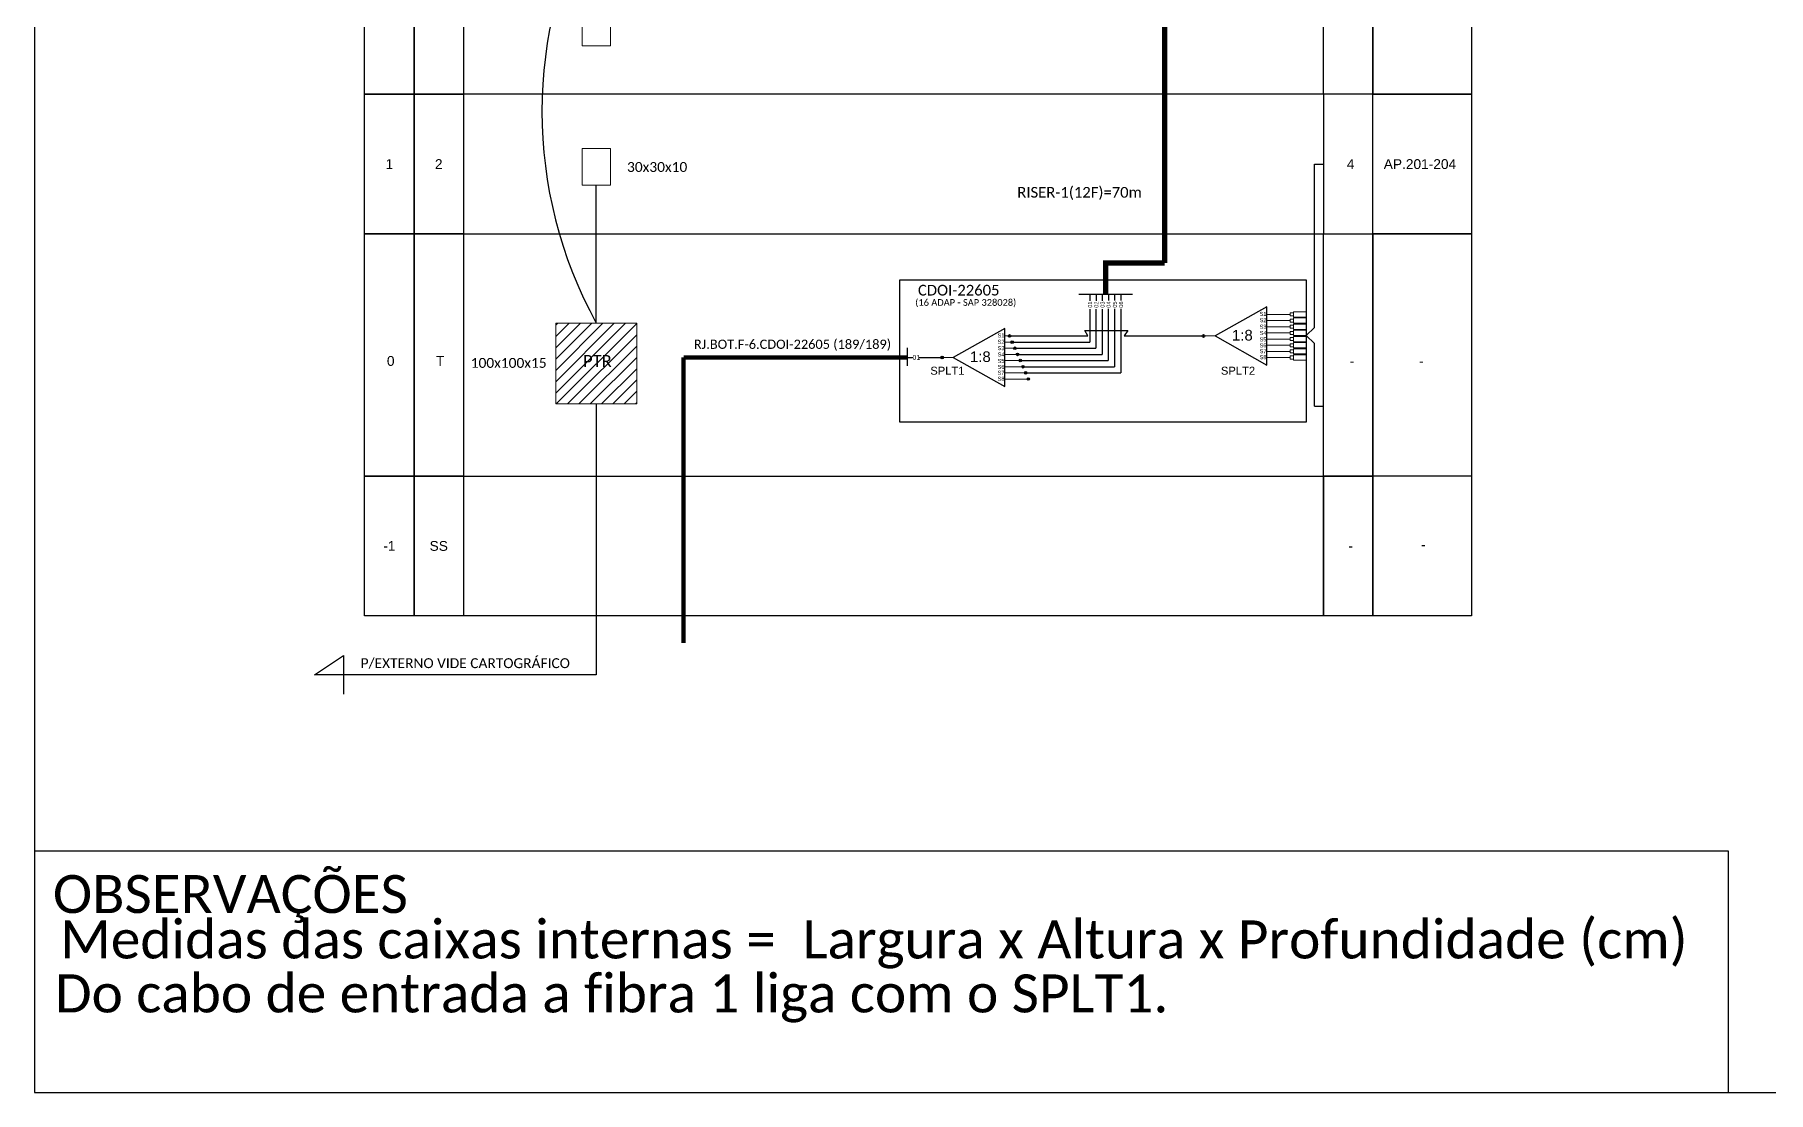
# Model space of a CAD drawing. Extents: x 41676 to 42514, y 3191 to 3785.
# Drawn here: x 41675.7 to 42000.6, y 3191 to 3389.3 of the extents above; entities that cross this region are included whole.
import ezdxf
from ezdxf.enums import TextEntityAlignment as Align

# ---------------------------------------------------------------- set-up
doc = ezdxf.new("R2010")
doc.units = ezdxf.units.DM
doc.header["$MEASUREMENT"] = 0
doc.layers.add('CAP a instalar', color=1, linetype='Continuous')
doc.layers.add('ml', color=1, linetype='Continuous')
doc.styles.add('ARIAL', font='arial.ttf')
doc.styles.add('MtXpl_Calibri', font='calibri.ttf')
doc.styles.add('WMF-Calibri0', font='calibri.ttf')

# ---------------------------------------------------------------- blocks, each defined once
blk = doc.blocks.new('SPLT_1-8_DIV_DIR')
h = blk.add_hatch(color=3)
h.dxf.hatch_style = 1
edge = h.paths.add_edge_path()
edge.add_arc((12.77, 4.04), 0.242, 0, 360)
h = blk.add_hatch(color=3)
h.dxf.hatch_style = 1
edge = h.paths.add_edge_path()
edge.add_arc((13.27, 2.88), 0.242, 0, 360)
h = blk.add_hatch(color=3)
h.dxf.hatch_style = 1
edge = h.paths.add_edge_path()
edge.add_arc((13.77, 1.73), 0.242, 0, 360)
h = blk.add_hatch(color=3)
h.dxf.hatch_style = 1
edge = h.paths.add_edge_path()
edge.add_arc((14.27, 0.58), 0.242, 0, 360)
h = blk.add_hatch(color=3)
h.dxf.hatch_style = 1
edge = h.paths.add_edge_path()
edge.add_arc((14.77, -0.58), 0.242, 0, 360)
h = blk.add_hatch(color=3)
h.dxf.hatch_style = 1
edge = h.paths.add_edge_path()
edge.add_arc((15.27, -1.73), 0.242, 0, 360)
h = blk.add_hatch(color=3)
h.dxf.hatch_style = 1
edge = h.paths.add_edge_path()
edge.add_arc((15.77, -2.88), 0.242, 0, 360)
h = blk.add_hatch(color=3)
h.dxf.hatch_style = 1
edge = h.paths.add_edge_path()
edge.add_arc((16.27, -4.04), 0.242, 0, 360)
at = {"color": 1}
blk.add_lwpolyline([(11.89, 5.45), (2.22, 0), (11.89, -5.45), (11.89, 5.45)], dxfattribs=at)
at = {"color": 7, "lineweight": 0}
for points in [[(12.77, 4.04), (11.89, 4.04)], [(11.89, 2.88), (13.27, 2.88)], [(11.89, 1.73), (13.77, 1.73)], [(11.89, 0.58), (14.27, 0.58)], [(11.89, -0.58), (14.77, -0.58)], [(11.89, -1.73), (15.27, -1.73)], [(11.89, -2.88), (15.77, -2.88)], [(11.89, -4.04), (16.27, -4.04)]]:
    blk.add_lwpolyline(points, dxfattribs=at)
at = {"color": 1, "lineweight": 0}
blk.add_lwpolyline([(2.22, 0), (0, 0)], dxfattribs=at)
at = {"color": 3}
for centre in [(12.77, 4.04), (13.27, 2.88), (13.77, 1.73), (14.27, 0.58), (14.77, -0.58), (15.27, -1.73), (15.77, -2.88), (16.27, -4.04)]:
    blk.add_circle(centre, 0.242, dxfattribs=at)
at = {"color": 1, "style": 'ARIAL'}
for s, height, p in [('S1', 0.75, (10.52, 3.77)), ('S2', 0.75, (10.52, 2.58)), ('1:8', 2, (5.35, -0.85)), ('S3', 0.75, (10.52, 1.37)), ('S4', 0.75, (10.52, 0.19)), ('S5', 0.75, (10.52, -1.02)), ('S6', 0.75, (10.52, -2.14)), ('S7', 0.75, (10.52, -3.24)), ('S8', 0.75, (10.52, -4.36))]:
    blk.add_text(s, height=height, dxfattribs=at).set_placement(p)
blk = doc.blocks.new('SPLT_1-8_SC-APC')
at = {"color": 1}
blk.add_lwpolyline([(-7.37, -2.1), (-17.04, -7.55), (-7.37, -13), (-7.37, -2.1)], dxfattribs=at)
at = {"color": 3, "lineweight": 0}
for points in [[(-2.99, -3.22), (-2.41, -3.22), (-2.41, -3.8), (-2.99, -3.8)], [(-2.99, -4.38), (-2.41, -4.38), (-2.41, -4.95), (-2.99, -4.95)], [(-2.99, -5.53), (-2.41, -5.53), (-2.41, -6.1), (-2.99, -6.1)], [(-2.99, -6.68), (-2.41, -6.68), (-2.41, -7.26), (-2.99, -7.26)], [(-2.99, -7.84), (-2.41, -7.84), (-2.41, -8.41), (-2.99, -8.41)], [(-2.99, -8.99), (-2.41, -8.99), (-2.41, -9.56), (-2.99, -9.56)], [(-2.99, -10.14), (-2.41, -10.14), (-2.41, -10.72), (-2.99, -10.72)], [(-2.99, -11.3), (-2.41, -11.3), (-2.41, -11.87), (-2.99, -11.87)]]:
    blk.add_lwpolyline(points, close=True, dxfattribs=at)
for points in [[(-2.41, -3.02), (-2.41, -4)], [(-2.41, -3.02), (0, -3.02)], [(-2.99, -3.51), (-7.37, -3.51)], [(-7.37, -4.66), (-2.99, -4.66)], [(-7.37, -5.82), (-2.99, -5.82)], [(-2.41, -4), (0, -4)], [(-2.41, -4.17), (-2.41, -5.16)], [(-2.41, -4.17), (0, -4.17)], [(-2.41, -5.16), (0, -5.16)], [(-2.41, -5.32), (-2.41, -6.31)], [(-2.41, -5.32), (0, -5.32)], [(-2.41, -6.31), (0, -6.31)], [(-2.41, -6.48), (-2.41, -7.46)], [(-2.41, -6.48), (0, -6.48)], [(-7.37, -6.97), (-2.99, -6.97)], [(-7.37, -8.12), (-2.99, -8.12)], [(-7.37, -9.28), (-2.99, -9.28)], [(-2.41, -7.46), (0, -7.46)], [(-2.41, -7.63), (-2.41, -8.62)], [(-2.41, -7.63), (0, -7.63)], [(-2.41, -8.62), (0, -8.62)], [(-2.41, -8.78), (-2.41, -9.77)], [(-2.41, -8.78), (0, -8.78)], [(-7.37, -10.43), (-2.99, -10.43)], [(-7.37, -11.58), (-2.99, -11.58)], [(-2.41, -9.77), (0, -9.77)], [(-2.41, -9.94), (-2.41, -10.92)], [(-2.41, -9.94), (0, -9.94)], [(-2.41, -10.92), (0, -10.92)], [(-2.41, -11.09), (-2.41, -12.08)], [(-2.41, -11.09), (0, -11.09)], [(-2.41, -12.08), (0, -12.08)]]:
    blk.add_lwpolyline(points, dxfattribs=at)
at = {"color": 1, "lineweight": 0}
blk.add_lwpolyline([(-17.04, -7.55), (-19.26, -7.55)], dxfattribs=at)
at = {"color": 1, "style": 'ARIAL'}
for s, height, p in [('S1', 0.75, (-8.74, -3.78)), ('1:8', 2, (-13.91, -8.4)), ('S2', 0.75, (-8.74, -4.97)), ('S3', 0.75, (-8.74, -6.18)), ('S4', 0.75, (-8.74, -7.36)), ('S5', 0.75, (-8.74, -8.57)), ('S6', 0.75, (-8.74, -9.69)), ('S7', 0.75, (-8.74, -10.78)), ('S8', 0.75, (-8.74, -11.9))]:
    blk.add_text(s, height=height, dxfattribs=at).set_placement(p)

msp = doc.modelspace()

# ---------------------------------------------------------------- hatches: boundary and pattern name
h = msp.add_hatch()
h.set_pattern_fill('ANSI31', color=1, scale=12, style=0)
h.set_pattern_definition([(45, (41039.7601, 2857.9069), (-1.0606602, 1.0606602), [])])
h.paths.add_polyline_path([(41788.52, 3335.17), (41773.35, 3335.17), (41773.35, 3320.03), (41788.52, 3320.03)])
h.paths.add_polyline_path([(41778.07, 3326.12), (41784.59, 3326.12), (41784.59, 3330.06), (41778.07, 3330.06)], flags=9)
h = msp.add_hatch(color=3)
h.dxf.hatch_style = 1
edge = h.paths.add_edge_path()
edge.add_arc((41894.72, 3332.78), 0.256, 0, 360)
h = msp.add_hatch(color=3)
h.dxf.hatch_style = 1
edge = h.paths.add_edge_path()
edge.add_arc((41845.75, 3328.75), 0.256, 0, 360)

# ---------------------------------------------------------------- linework, layer by layer
at = {"color": 0}
for p, q in [((41917.2, 3378.11), (41756.04, 3378.11)), ((41917.2, 3378.11), (41917.2, 3351.91)), ((41756.04, 3351.91), (41917.2, 3351.91)), ((41756.04, 3306.51), (41917.2, 3306.51)), ((41917.2, 3306.51), (41917.2, 3280.32)), ((41926.46, 3280.32), (41926.46, 3306.51)), ((41944.97, 3306.51), (41944.97, 3280.32)), ((41917.2, 3280.32), (41756.04, 3280.32)), ((41944.97, 3280.32), (41926.46, 3280.32))]:
    msp.add_line(p, q, dxfattribs=at)
for points in [[(41675.68, 3190.97), (42514.25, 3190.97), (42514.25, 3784.97), (41675.68, 3784.97), (41675.68, 3190.97)], [(41675.68, 3236.23), (41993.07, 3236.23)]]:
    msp.add_lwpolyline(points)
at = {"color": 5, "const_width": 1}
for points in [[(41887.42, 3579.04), (41887.42, 3346.49)], [(41876.38, 3340.65), (41876.38, 3346.49), (41887.42, 3346.49)]]:
    msp.add_lwpolyline(points, dxfattribs=at)
at = {"color": 0}
for points in [[(41737.52, 3404.3), (41746.78, 3404.3), (41746.78, 3378.11), (41737.52, 3378.11)], [(41746.78, 3404.3), (41756.04, 3404.3), (41756.04, 3378.11), (41746.78, 3378.11)], [(41917.2, 3404.3), (41926.46, 3404.3), (41926.46, 3378.11), (41917.2, 3378.11)], [(41926.46, 3404.3), (41944.97, 3404.3), (41944.97, 3378.11), (41926.46, 3378.11)], [(41737.52, 3378.11), (41746.78, 3378.11), (41746.78, 3351.91), (41737.52, 3351.91)], [(41746.78, 3378.11), (41756.04, 3378.11), (41756.04, 3351.91), (41746.78, 3351.91)], [(41926.46, 3378.11), (41944.97, 3378.11), (41944.97, 3351.91), (41926.46, 3351.91)], [(41737.52, 3351.91), (41746.78, 3351.91), (41746.78, 3306.51), (41737.52, 3306.51)], [(41746.78, 3351.91), (41756.04, 3351.91), (41756.04, 3306.51), (41746.78, 3306.51)], [(41917.2, 3351.91), (41926.46, 3351.91), (41926.46, 3306.51), (41917.2, 3306.51)], [(41926.46, 3351.91), (41944.97, 3351.91), (41944.97, 3306.51), (41926.46, 3306.51)], [(41737.52, 3306.51), (41746.78, 3306.51), (41746.78, 3280.32), (41737.52, 3280.32)], [(41746.78, 3306.51), (41756.04, 3306.51), (41756.04, 3280.32), (41746.78, 3280.32)], [(41917.2, 3306.51), (41926.46, 3306.51), (41926.46, 3280.32), (41917.2, 3280.32)]]:
    msp.add_lwpolyline(points, close=True, dxfattribs=at)
at = {"lineweight": 0}
for points in [[(41778.29, 3394.1), (41783.58, 3394.1), (41783.58, 3387.21), (41778.29, 3387.21)], [(41778.29, 3367.96), (41783.58, 3367.96), (41783.58, 3361.06), (41778.29, 3361.06)]]:
    msp.add_lwpolyline(points, close=True, dxfattribs=at)
at = {"color": 3}
for points in [[(41915.55, 3319.6), (41915.55, 3331.36), (41913.98, 3332.87), (41915.55, 3334.37), (41915.55, 3365.01), (41917.2, 3365.01)], [(41873.07, 3332.78), (41872.5, 3333.79), (41880.57, 3333.79), (41879.83, 3332.78)], [(41858.39, 3332.78), (41873.07, 3332.78)], [(41879.83, 3332.78), (41894.72, 3332.78)], [(41839.2, 3328.75), (41840.19, 3328.75)], [(41841.47, 3328.75), (41845.75, 3328.75)], [(41915.55, 3319.6), (41917.2, 3319.6)]]:
    msp.add_lwpolyline(points, dxfattribs=at)
at = {"color": 1}
for points in [[(41913.95, 3316.65), (41913.95, 3316.65), (41913.95, 3316.65), (41837.79, 3316.65), (41837.79, 3343.28), (41837.79, 3343.28)], [(41839.2, 3330.59), (41839.2, 3327.16)]]:
    msp.add_lwpolyline(points, dxfattribs=at)
msp.add_lwpolyline([(41837.79, 3343.28), (41913.95, 3343.28), (41913.95, 3316.65), (41837.79, 3316.65)], close=True, dxfattribs=at)
at = {"color": 5}
for points in [[(41871.33, 3340.65), (41881.42, 3340.65)], [(41873.43, 3340.65), (41873.43, 3339.39)], [(41874.59, 3340.65), (41874.59, 3339.38)], [(41875.74, 3340.65), (41875.74, 3339.38)], [(41876.9, 3340.65), (41876.9, 3339.42)], [(41878.06, 3340.65), (41878.06, 3339.41)], [(41879.21, 3340.65), (41879.21, 3339.42)], [(41873.41, 3337.84), (41873.41, 3331.63)], [(41874.57, 3337.84), (41874.57, 3330.48)], [(41875.73, 3337.84), (41875.73, 3329.32)], [(41876.88, 3337.87), (41876.88, 3328.17)], [(41878.04, 3337.87), (41878.04, 3327.02)], [(41879.21, 3337.87), (41879.21, 3325.87)], [(41858.89, 3331.63), (41873.41, 3331.63)], [(41859.39, 3330.48), (41874.57, 3330.48)], [(41859.89, 3329.32), (41875.73, 3329.32)], [(41860.39, 3328.17), (41876.88, 3328.17)], [(41860.89, 3327.02), (41878.04, 3327.02)], [(41861.39, 3325.87), (41879.21, 3325.87)]]:
    msp.add_lwpolyline(points, dxfattribs=at)
at = {"color": 1, "lineweight": 0}
msp.add_lwpolyline([(41773.35, 3335.2), (41788.52, 3335.2), (41788.52, 3320.03), (41773.35, 3320.03)], close=True, dxfattribs=at)
at = {"color": 1, "const_width": 0.8}
for points in [[(41797.28, 3328.75), (41797.28, 3275.23), (41797.28, 3275.23)], [(41839.2, 3328.75), (41797.28, 3328.75)]]:
    msp.add_lwpolyline(points, dxfattribs=at)
at = {"linetype": 'Continuous'}
msp.add_lwpolyline([(41993.07, 3236.23), (41993.07, 3190.97)], dxfattribs=at)
at = {"color": 3}
for centre in [(41894.72, 3332.78), (41845.75, 3328.75)]:
    msp.add_circle(centre, 0.256, dxfattribs=at)
at = {"layer": 'CAP a instalar', "color": 3}
msp.add_lwpolyline([(41780.93, 3335.2), (41780.93, 3361.06)], dxfattribs=at)
msp.add_arc((41853.13, 3374.89), 82.38, 151.203, 208.797, dxfattribs=at)
at = {"layer": 'ml', "color": 1}
msp.add_lwpolyline([(41780.93, 3320.03), (41780.93, 3269.26), (41728.11, 3269.26), (41733.57, 3272.9), (41733.57, 3265.63)], dxfattribs=at)

# ---------------------------------------------------------------- block references
at = {"color": 3}
msp.add_blockref('SPLT_1-8_SC-APC', (41913.98, 3340.33), dxfattribs=at)
msp.add_blockref('SPLT_1-8_DIV_DIR', (41845.62, 3328.75))

# ---------------------------------------------------------------- texts
at = {"color": 0, "style": 'ARIAL'}
for s, p in [('1', (41742.15, 3365.01)), ('2', (41751.41, 3365.01)), ('4', (41922.3, 3365.01)), ('AP.201-204', (41935.29, 3365.01)), ('0', (41742.41, 3328.1)), ('T', (41751.67, 3328.1)), ('-', (41922.56, 3328.1)), ('-', (41935.55, 3328.1)), ('-1', (41742.15, 3293.42)), ('SS', (41751.41, 3293.42)), ('-', (41922.3, 3293.42)), ('-', (41935.95, 3293.67))]:
    msp.add_text(s, height=1.84, dxfattribs=at).set_placement(p, align=Align.MIDDLE_CENTER)
at = {"color": 0, "style": 'WMF-Calibri0'}
for s, height, p in [('30x30x10', 1.854, (41786.69, 3363.54)), ('100x100x15', 1.854, (41757.4, 3326.81)), ('P/EXTERNO VIDE CARTOGRÁFICO', 1.8536, (41736.77, 3270.51))]:
    msp.add_text(s, height=height, dxfattribs=at).set_placement(p)
at = {"color": 5, "style": 'WMF-Calibri0'}
msp.add_text('RISER-1(12F)=70m', height=2, dxfattribs=at).set_placement((41859.83, 3358.72))
at = {"color": 1, "style": 'WMF-Calibri0'}
msp.add_text('(16 ADAP - SAP 328028)', height=1.25, dxfattribs=at).set_placement((41850.17, 3338.44), align=Align.CENTER)
for s, height, p in [('CDOI-22605', 2, (41841.21, 3340.37)), ('RJ.BOT.F-6.CDOI-22605 (189/189)', 1.7248, (41799.22, 3330.37))]:
    msp.add_text(s, height=height, dxfattribs=at).set_placement(p)
at = {"style": 'ARIAL'}
for s, p in [('01', (41873.48, 3338.66)), ('02', (41874.64, 3338.66)), ('03', (41875.8, 3338.66)), ('04', (41876.95, 3338.66)), ('05', (41878.11, 3338.66)), ('06', (41879.27, 3338.66))]:
    msp.add_text(s, height=0.75, rotation=90, dxfattribs=at).set_placement(p, align=Align.MIDDLE_CENTER)
at = {"color": 7, "style": 'WMF-Calibri0'}
msp.add_text('PTR', height=2.224, dxfattribs=at).set_placement((41778.45, 3326.99))
at = {"style": 'ARIAL'}
for s, p in [('SPLT1', (41846.73, 3325.52)), ('SPLT2', (41901.19, 3325.52))]:
    msp.add_text(s, height=1.5, dxfattribs=at).set_placement(p, align=Align.CENTER)
for s, style, p in [('OBSERVAÇÕES', 'WMF-Calibri0', (41679.1, 3224.58)), ('Do cabo de entrada a fibra 1 liga com o SPLT1.', 'MtXpl_Calibri', (41679.51, 3205.95))]:
    msp.add_text(s, height=7.1308, dxfattribs=dict(style=style)).set_placement(p)
at = {"insert": (41680.45, 3223.2), "char_height": 7.1308, "width": 658.8434, "attachment_point": 1, "style": 'WMF-Calibri0'}
msp.add_mtext('Medidas das caixas internas =  Largura x Altura x Profundidade (cm)', dxfattribs=at)
at = {"style": 'ARIAL', "flags": 12}
msp.add_attdef('01', text='5', height=0.923, dxfattribs=at).set_placement((41840.91, 3328.76), align=Align.MIDDLE_CENTER)

doc.saveas('drawing.dxf')
